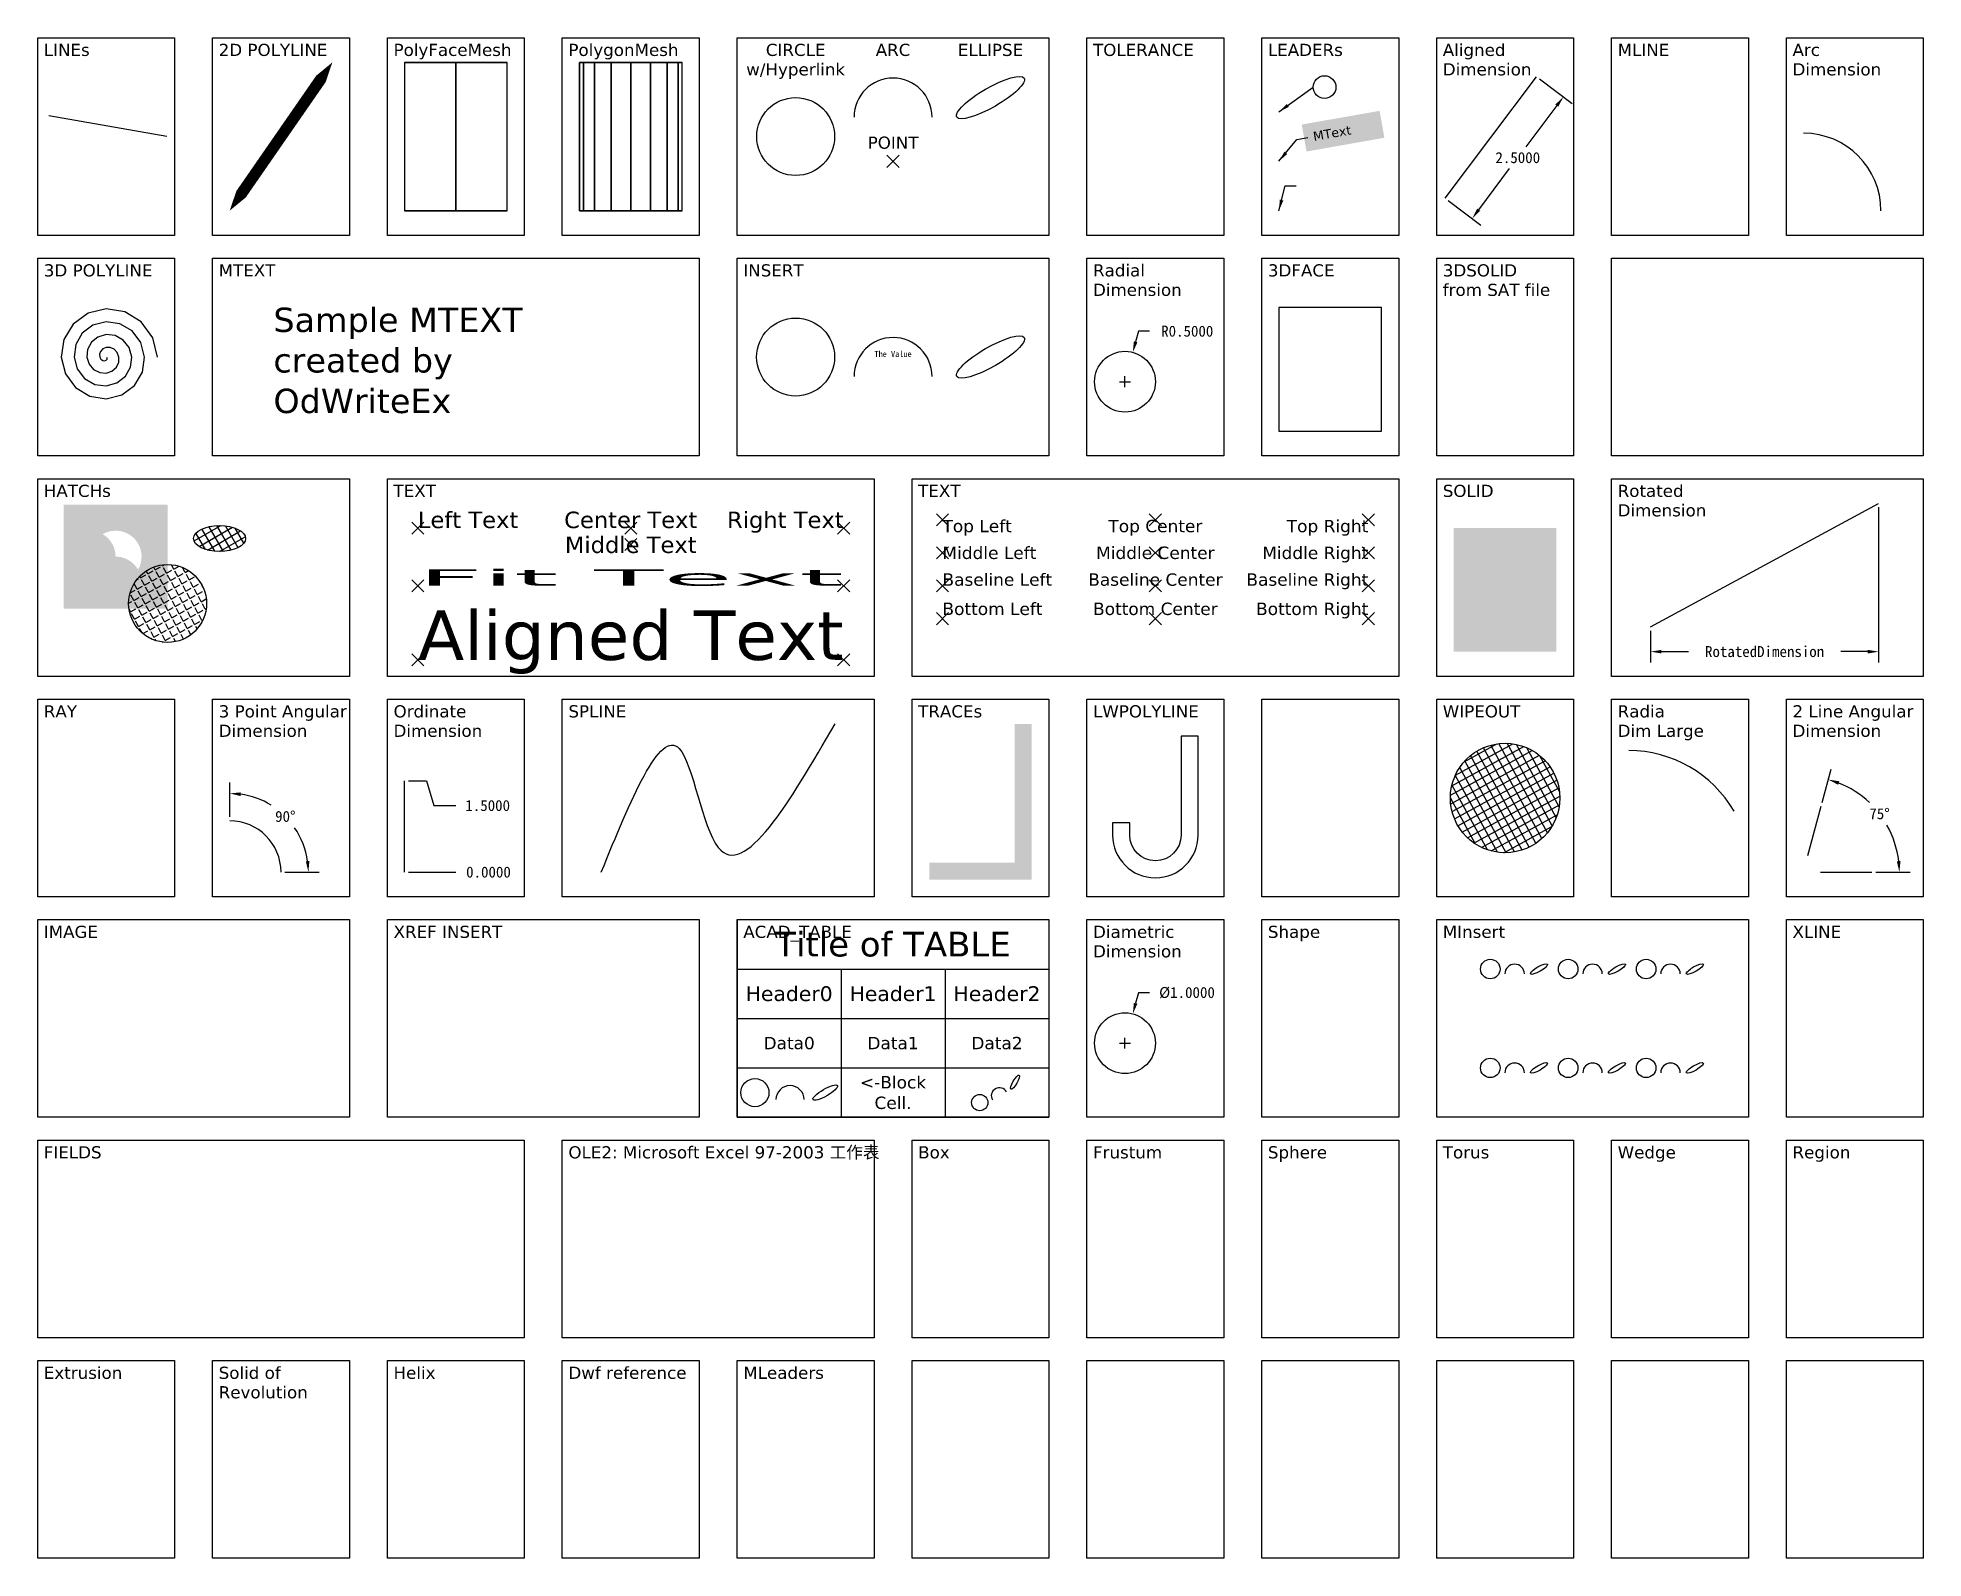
# Model space of a CAD drawing. Header units: inches. Extents: x 0 to 31, y 0 to 25.
import ezdxf
from ezdxf.enums import TextEntityAlignment as Align

# ---------------------------------------------------------------- set-up
doc = ezdxf.new("R2010")
doc.units = ezdxf.units.IN
doc.header["$MEASUREMENT"] = 0
doc.header["$PDMODE"] = 3
doc.header["$PDSIZE"] = 0.1
doc.layers.add('Oda Layer 1', color=1, linetype='Continuous')
doc.styles.add('OdaTtfStyle', font='VERDANA.TTF')
doc.dimstyles.new('OdaDimStyle', dxfattribs={"dimtxt": 0.18, "dimasz": 0.18, "dimexe": 0.18, "dimexo": 0.0625, "dimgap": 0.09, "dimtad": 0, "dimtih": 1, "dimtoh": 1, "dimdec": 4, "dimzin": 0, "dimdsep": 46, "dimtxsty": 'Standard', "dimsah": 1, "dimcen": 0.09, "dimadec": 0, "dimazin": 0, "dimtfac": 1, "dimtdec": 4, "dimtofl": 0, "dimtmove": 0, "dimatfit": 3, "dimfxl": 1, "dimtolj": 1, "dimtzin": 0, "dimarcsym": 0})
doc.dimstyles.get("Standard").update_dxf_attribs({"dimtxt": 0.18, "dimasz": 0.18, "dimexe": 0.18, "dimexo": 0.0625, "dimgap": 0.09, "dimtad": 0, "dimtih": 1, "dimtoh": 1, "dimdec": 4, "dimzin": 0, "dimdsep": 46, "dimtxsty": 'Standard', "dimcen": 0.09, "dimadec": 0, "dimazin": 0, "dimtfac": 1, "dimtdec": 4, "dimtofl": 0, "dimtmove": 0, "dimatfit": 3, "dimfxl": 1, "dimtolj": 1, "dimtzin": 0, "dimarcsym": 0})
picture_1 = doc.add_image_def('image1.jpg', size_in_pixel=(1024, 650))

# ---------------------------------------------------------------- blocks, each defined once
blk = doc.blocks.new('AnnoBlock')
blk.add_circle((0.5, 0), 0.5)
blk = doc.blocks.new('*D3')
at = {"color": 0, "lineweight": -2}
for p, q in [((24.690625, 24.321875), (25.227125, 23.9195)), ((24.975125, 23.8835), (24.468125, 23.2075)), ((23.691125, 22.1715), (24.198125, 22.8475)), ((23.190625, 22.321875), (23.727125, 21.9195))]:
    blk.add_line(p, q, dxfattribs=at)
at = {"color": 0}
for points in [[(24.999125, 23.8655), (24.951125, 23.9015), (25.083125, 24.0275)], [(23.667125, 22.1895), (23.715125, 22.1535), (23.583125, 22.0275)]]:
    blk.add_solid(points, dxfattribs=at)
at = {"layer": 'Defpoints', "color": 0}
for p in [(24.640625, 24.359375), (25.083125, 24.0275), (23.140625, 22.359375)]:
    blk.add_point(p, dxfattribs=at)
at = {"color": 0, "insert": (24.333125, 23.0275), "char_height": 0.18, "attachment_point": 5}
blk.add_mtext('\\A1;2.5000', dxfattribs=at)
blk = doc.blocks.new('OdaBlock1')
blk.add_circle((-1.602, 0), 0.641)
blk.add_arc((0, -0.32), 0.641, 0, 180)
blk.add_ellipse((1.602, 0), major_axis=(0.555, 0.32), ratio=0.25)
blk.add_attdef('Oda_ATT', text='', height=0.1).set_placement((0, 0), align=Align.CENTER)
blk = doc.blocks.new('*D5')
at = {"color": 0, "lineweight": -2}
for p, q in [((18.098, 20.174), (18.051, 20.001)), ((18.278, 20.174), (18.098, 20.174)), ((17.785, 19.344), (17.965, 19.344)), ((17.875, 19.254), (17.875, 19.434))]:
    blk.add_line(p, q, dxfattribs=at)
at = {"color": 0}
blk.add_solid([(18.022, 20.008), (18.08, 19.993), (18.004, 19.827)], dxfattribs=at)
at = {"layer": 'Defpoints', "color": 0}
for p in [(18.004, 19.827), (17.875, 19.344)]:
    blk.add_point(p, dxfattribs=at)
at = {"color": 0, "insert": (18.899, 20.174), "char_height": 0.18, "attachment_point": 5}
blk.add_mtext('\\A1;R0.5000', dxfattribs=at)
blk = doc.blocks.new('*D6')
at = {"color": 0, "lineweight": -2}
for p, q in [((30.266, 17.281), (30.266, 14.726)), ((26.516, 15.25), (26.516, 14.726)), ((26.696, 14.906), (27.139, 14.906)), ((30.086, 14.906), (29.642, 14.906))]:
    blk.add_line(p, q, dxfattribs=at)
at = {"color": 0}
for points in [[(26.696, 14.936), (26.696, 14.876), (26.516, 14.906)], [(30.086, 14.876), (30.086, 14.936), (30.266, 14.906)]]:
    blk.add_solid(points, dxfattribs=at)
at = {"layer": 'Defpoints', "color": 0}
for p in [(30.266, 17.344), (26.516, 15.312), (30.266, 14.906)]:
    blk.add_point(p, dxfattribs=at)
at = {"color": 0, "insert": (28.391, 14.906), "char_height": 0.18, "attachment_point": 5}
blk.add_mtext('\\A1;RotatedDimension', dxfattribs=at)
blk = doc.blocks.new('*D7')
at = {"color": 0, "lineweight": -2}
for p, q in [((3.156, 12.188), (3.156, 12.755)), ((4.062, 11.281), (4.63, 11.281))]:
    blk.add_line(p, q, dxfattribs=at)
for start, end in [(58.1627, 82.022), (7.978, 34.3789)]:
    blk.add_arc((3.156, 11.281), 1.294, start, end, dxfattribs=at)
at = {"color": 0}
for points in [[(3.338, 12.592), (3.334, 12.533), (3.156, 12.575)], [(4.408, 11.459), (4.467, 11.463), (4.45, 11.281)]]:
    blk.add_solid(points, dxfattribs=at)
at = {"layer": 'Defpoints', "color": 0}
for p in [(3.156, 12.125), (3.156, 11.281), (4, 11.281), (4.45, 11.281)]:
    blk.add_point(p, dxfattribs=at)
at = {"color": 0, "insert": (4.071, 12.196), "char_height": 0.18, "attachment_point": 5}
blk.add_mtext('\\A1;90%%d', dxfattribs=at)
blk = doc.blocks.new('*D8')
at = {"color": 0, "lineweight": -2}
for p, q in [((6.094, 11.281), (6.391, 11.281)), ((6.391, 11.281), (6.515, 11.281)), ((6.515, 11.281), (6.875, 11.281))]:
    blk.add_line(p, q, dxfattribs=at)
at = {"layer": 'Defpoints', "color": 0}
for p in [(6.031, 11.281), (6.031, 11.281), (6.875, 11.281)]:
    blk.add_point(p, dxfattribs=at)
at = {"color": 0, "insert": (7.411, 11.281), "char_height": 0.18, "attachment_point": 5}
blk.add_mtext('\\A1;0.0000', dxfattribs=at)
blk = doc.blocks.new('*D9')
at = {"color": 0, "lineweight": -2}
for p, q in [((6.094, 12.781), (6.391, 12.781)), ((6.391, 12.781), (6.515, 12.375)), ((6.515, 12.375), (6.875, 12.375))]:
    blk.add_line(p, q, dxfattribs=at)
at = {"layer": 'Defpoints', "color": 0}
for p in [(6.031, 12.781), (6.875, 12.375), (6.031, 11.281)]:
    blk.add_point(p, dxfattribs=at)
at = {"color": 0, "insert": (7.398, 12.375), "char_height": 0.18, "attachment_point": 5}
blk.add_mtext('\\A1;1.5000', dxfattribs=at)
blk = doc.blocks.new('*D11')
at = {"color": 0, "lineweight": -2}
for p, q in [((29.339, 12.428), (29.485, 12.976)), ((30.219, 11.281), (30.786, 11.281))]:
    blk.add_line(p, q, dxfattribs=at)
for start, end in [(46.5328, 68.4483), (6.5517, 29.456)]:
    blk.add_arc((29.031, 11.281), 1.575, start, end, dxfattribs=at)
at = {"color": 0}
for points in [[(29.619, 12.775), (29.6, 12.718), (29.439, 12.803)], [(30.566, 11.459), (30.626, 11.463), (30.606, 11.281)]]:
    blk.add_solid(points, dxfattribs=at)
at = {"layer": 'Defpoints', "color": 0}
for p in [(29.322, 12.368), (30.281, 12.24), (29.104, 11.553), (29.312, 11.281), (30.156, 11.281)]:
    blk.add_point(p, dxfattribs=at)
at = {"color": 0, "insert": (30.281, 12.24), "char_height": 0.18, "attachment_point": 5}
blk.add_mtext('\\A1;75%%d', dxfattribs=at)
blk = doc.blocks.new('*T14')
at = {"color": 0, "lineweight": -2}
for p, q in [((0, 0), (1.708, 0)), ((0, 0), (0, -0.812)), ((1.708, 0), (3.417, 0)), ((3.417, 0), (5.125, 0)), ((5.125, 0), (5.125, -0.812)), ((0, -0.812), (1.708, -0.812)), ((0, -0.812), (0, -1.625)), ((1.708, -0.812), (3.417, -0.812)), ((1.708, -0.812), (1.708, -1.625)), ((3.417, -0.812), (5.125, -0.812)), ((3.417, -0.812), (3.417, -1.625)), ((5.125, -0.812), (5.125, -1.625)), ((0, -1.625), (1.708, -1.625)), ((0, -1.625), (0, -2.438)), ((1.708, -1.625), (3.417, -1.625)), ((1.708, -1.625), (1.708, -2.438)), ((3.417, -1.625), (5.125, -1.625)), ((3.417, -1.625), (3.417, -2.438)), ((5.125, -1.625), (5.125, -2.438)), ((0, -2.438), (1.708, -2.438)), ((0, -2.438), (0, -3.25)), ((1.708, -2.438), (3.417, -2.438)), ((1.708, -2.438), (1.708, -3.25)), ((3.417, -2.438), (5.125, -2.438)), ((3.417, -2.438), (3.417, -3.25)), ((5.125, -2.438), (5.125, -3.25)), ((0, -3.25), (1.708, -3.25)), ((1.708, -3.25), (3.417, -3.25)), ((3.417, -3.25), (5.125, -3.25))]:
    blk.add_line(p, q, dxfattribs=at)
at = {"color": 0, "xscale": 0.3606326681448633, "yscale": 0.3606326681448633, "zscale": 0.3606326681448633}
blk.add_blockref('OdaBlock1', (0.869, -2.844), dxfattribs=at)
at = {"color": 0, "xscale": 0.2091043593523469, "yscale": 0.2091043593523469, "zscale": 0.2091043593523469, "rotation": 30}
blk.add_blockref('OdaBlock1', (4.278, -2.84), dxfattribs=at)
at = {"color": 0, "attachment_point": 5, "style": 'OdaTtfStyle'}
for s, insert, char_height, width in [('Title of TABLE', (2.562, -0.406), 0.40625, 5.005), ('Header0', (0.854, -1.219), 0.2437, 1.58833), ('Header1', (2.562, -1.219), 0.2437, 1.58833), ('Header2', (4.271, -1.219), 0.2437, 1.58833), ('Data0', (0.854, -2.031), 0.2031, 1.58833), ('Data1', (2.562, -2.031), 0.2031, 1.58833), ('Data2', (4.271, -2.031), 0.2031, 1.58833), ('<-Block Cell.', (2.562, -2.844), 0.20312, 1.58833)]:
    blk.add_mtext(s, dxfattribs=dict(at, insert=insert, char_height=char_height, width=width))
blk = doc.blocks.new('*D15')
at = {"color": 0, "lineweight": -2}
for p, q in [((18.098, 9.299), (18.051, 9.126)), ((18.278, 9.299), (18.098, 9.299)), ((17.785, 8.469), (17.965, 8.469)), ((17.875, 8.379), (17.875, 8.559))]:
    blk.add_line(p, q, dxfattribs=at)
at = {"color": 0}
blk.add_solid([(18.022, 9.133), (18.08, 9.118), (18.004, 8.952)], dxfattribs=at)
at = {"layer": 'Defpoints', "color": 0}
for p in [(18.004, 8.952), (17.746, 7.986)]:
    blk.add_point(p, dxfattribs=at)
at = {"color": 0, "insert": (18.895, 9.299), "char_height": 0.18, "attachment_point": 5}
blk.add_mtext('\\A1;%%c1.0000', dxfattribs=at)

msp = doc.modelspace()

# ---------------------------------------------------------------- hatches: boundary and pattern name
h = msp.add_hatch(color=256)
h.paths.add_polyline_path([(0.42708, 17.32292), (2.13542, 17.32292), (2.13542, 15.61458), (0.42708, 15.61458)])
edge = h.paths.add_edge_path(flags=0)
edge.add_arc((1.28125, 16.46875), 0.42708, 0, 360)
at = {"true_color": 0xff0000}
h = msp.add_hatch(color=1, dxfattribs=at)
edge = h.paths.add_edge_path(flags=0)
edge.add_arc((0.85417, 16.46875), 0.42708, 0, 360)
h = msp.add_hatch()
h.set_pattern_fill('_USER', color=256, scale=0.12, angle=30, style=0, double=1, pattern_type=0)
h.set_pattern_definition([(30, (0, 0), (-0.06, 0.10392305), []), (120, (0, 0), (-0.10392305, -0.06), [])])
edge = h.paths.add_edge_path(flags=0)
edge.add_ellipse((2.98958, 16.76562), major_axis=(0.42708, 0), ratio=0.5, start_angle=0, end_angle=360)
at = {"true_color": 0x00ff00}
h = msp.add_hatch(color=3, dxfattribs=at)
edge = h.paths.add_edge_path(flags=0)
edge.add_arc((1.28125, 16.04167), 0.42708, 0, 360)
h = msp.add_hatch()
h.set_pattern_fill('ANGLE', color=256, scale=0.5, angle=28.64789, style=0)
h.set_pattern_definition([(28.6479, (0, 0), (-0.065921, 0.1206676), [0.1, -0.0375]), (118.6479, (0, 0), (-0.1206676, -0.065921), [0.1, -0.0375])])
edge = h.paths.add_edge_path(flags=0)
edge.add_arc((2.13542, 15.69792), 0.64062, 0, 360)
h = msp.add_hatch()
h.set_pattern_fill('_USER', color=256, scale=0.125, angle=28.64789, style=0, double=1, pattern_type=0)
h.set_pattern_definition([(28.6479, (0, 0), (-0.0599282, 0.1096978), []), (118.6479, (0, 0), (-0.1096978, -0.0599282), [])])
edge = h.paths.add_edge_path(flags=0)
edge.add_arc((24.125, 12.5), 0.9, 0, 360)

# ---------------------------------------------------------------- linework, layer by layer
for p, q in [((23.14062, 22.35938), (24.64062, 24.35938)), ((2.125, 23.375), (0.18531, 23.71702)), ((2.125, 23.375), (0.18531, 23.71702)), ((2.125, 23.375), (0.18531, 23.71702)), ((2.125, 23.375), (0.18531, 23.71702)), ((2.125, 23.375), (0.18531, 23.71702)), ((2.125, 23.375), (0.18531, 23.71702)), ((2.125, 23.375), (0.18531, 23.71702)), ((2.125, 23.375), (0.18531, 23.71702)), ((2.125, 23.375), (0.18531, 23.71702)), ((2.125, 23.375), (0.18531, 23.71702)), ((2.125, 23.375), (0.18531, 23.71702)), ((2.125, 23.375), (0.18531, 23.71702)), ((26.51562, 15.3125), (30.26562, 17.34375)), ((6.03125, 11.28125), (6.03125, 12.78125)), ((29.10404, 11.55292), (29.32242, 12.36792)), ((29.3125, 11.28125), (30.15625, 11.28125))]:
    msp.add_line(p, q)
msp.add_lwpolyline([(3.15625, 22.15625, 0, 0.5625, 0), (3.71875, 22.96875, 0.1875, 0.1875, 0), (4.28125, 23.78125, 0.5625, 0, 0), (4.84375, 24.59375, 0, 0, 0)], format="xyseb")
msp.add_lwpolyline([(17.67188, 12.09375), (17.67188, 11.89062, 1), (19.07812, 11.89062), (19.07812, 13.51562), (18.79688, 13.51562), (18.79688, 11.89062, -1), (17.95312, 11.89062), (17.95312, 12.09375)], format="xyb", close=True)
msp.add_polyline3d([(1.96875, 19.75, 0), (1.89234, 20.06784, 0.02637), (1.70298, 20.32798, 0.05273), (1.43275, 20.49298, 0.0791), (1.125, 20.54102, 0.10547), (0.82734, 20.46862, 0.13184), (0.58431, 20.29069, 0.1582), (0.43074, 20.03757, 0.18457), (0.38672, 19.75, 0.21094), (0.4551, 19.47252, 0.2373), (0.6216, 19.2466, 0.26367), (0.85761, 19.10446, 0.29004), (1.125, 19.06445, 0.31641), (1.3823, 19.12882, 0.34277), (1.59111, 19.28389, 0.36914), (1.72182, 19.50279, 0.39551), (1.75781, 19.75, 0.42188), (1.69746, 19.98712, 0.44824), (1.55382, 20.17882, 0.47461), (1.35203, 20.2981, 0.50098), (1.125, 20.33008, 0.52734), (0.90806, 20.27374, 0.55371), (0.73347, 20.14153, 0.58008), (0.62562, 19.95685, 0.60645), (0.59766, 19.75, 0.63281), (0.64998, 19.55324, 0.65918), (0.77076, 19.39576, 0.68555), (0.93833, 19.29934, 0.71191), (1.125, 19.27539, 0.73828), (1.30158, 19.3237, 0.76465), (1.44196, 19.43304, 0.79102), (1.52694, 19.58351, 0.81738), (1.54688, 19.75, 0.84375), (1.50258, 19.9064, 0.87012), (1.40467, 20.02967, 0.89648), (1.27131, 20.10322, 0.92285), (1.125, 20.11914, 0.94922), (0.98878, 20.07886, 0.97559), (0.88262, 19.99238, 1.00195), (0.8205, 19.87613, 1.02832), (0.80859, 19.75, 1.05469), (0.84486, 19.63396, 1.08105), (0.91991, 19.54491, 1.10742), (1.01905, 19.49422, 1.13379), (1.125, 19.48633, 1.16016), (1.22086, 19.51858, 1.18652), (1.2928, 19.5822, 1.21289), (1.33206, 19.66423, 1.23926), (1.33594, 19.75, 1.26562), (1.3077, 19.82568, 1.29199), (1.25551, 19.88051, 1.31836), (1.19059, 19.90834, 1.34473), (1.125, 19.9082, 1.37109), (1.0695, 19.88398, 1.39746), (1.03178, 19.84322, 1.42383), (1.01538, 19.79541, 1.4502), (1.01953, 19.75, 1.47656), (1.03974, 19.71468, 1.50293), (1.06907, 19.69407, 1.5293), (1.09977, 19.6891, 1.55566), (1.125, 19.69727, 1.58203), (1.14014, 19.71346, 1.6084), (1.14364, 19.73136, 1.63477), (1.13718, 19.74495, 1.66113)])
for centre, radius in [((12.46094, 23.375), 0.64062), ((17.875, 19.34375), 0.5), ((2.13542, 15.69792), 0.64062), ((24.125, 12.5), 0.9), ((17.875, 8.46875), 0.5)]:
    msp.add_circle(centre, radius)
for centre, radius, start, end in [((14.0625, 23.69531), 0.64062, 0, 180), ((29.03125, 22.15625), 1.27324, 0, 90), ((26.15625, 11.28125), 2, 30, 90), ((3.15625, 11.28125), 0.84375, 0, 90)]:
    msp.add_arc(centre, radius, start, end)
for centre, major_axis, ratio in [((15.66406, 24.01562), (0.5548, 0.32031), 0.25), ((2.98958, 16.76562), (0.42708, 0), 0.5)]:
    msp.add_ellipse(centre, major_axis=major_axis, ratio=ratio)
at = {"end_tangent": (1, 0)}
msp.add_spline([(9.26562, 11.28125), (10.54688, 13.3125), (11.1875, 11.6875), (13.10938, 13.71875)], degree=3, dxfattribs=at)
msp.add_point((14.0625, 22.96875))
msp.add_solid([(23.28125, 14.90625), (24.96875, 14.90625), (23.28125, 16.9375), (24.96875, 16.9375)])
for points in [[(16.0625, 11.4375), (16.34375, 11.15625), (16.0625, 13.71875), (16.34375, 13.71875)], [(14.65625, 11.4375), (14.65625, 11.15625), (16.0625, 11.4375), (16.34375, 11.15625)]]:
    msp.add_trace(points)
msp.add_3dface([(20.40625, 18.53125), (22.09375, 18.53125), (22.09375, 20.5625), (20.40625, 20.5625)])
at = {"layer": 'Oda Layer 1', "color": 5}
for points in [[(0, 25), (2.25, 25), (2.25, 21.75), (0, 21.75)], [(2.875, 25), (5.125, 25), (5.125, 21.75), (2.875, 21.75)], [(5.75, 25), (8, 25), (8, 21.75), (5.75, 21.75)], [(8.625, 25), (10.875, 25), (10.875, 21.75), (8.625, 21.75)], [(11.5, 25), (16.625, 25), (16.625, 21.75), (11.5, 21.75)], [(17.25, 25), (19.5, 25), (19.5, 21.75), (17.25, 21.75)], [(20.125, 25), (22.375, 25), (22.375, 21.75), (20.125, 21.75)], [(23, 25), (25.25, 25), (25.25, 21.75), (23, 21.75)], [(25.875, 25), (28.125, 25), (28.125, 21.75), (25.875, 21.75)], [(28.75, 25), (31, 25), (31, 21.75), (28.75, 21.75)], [(0, 21.375), (2.25, 21.375), (2.25, 18.125), (0, 18.125)], [(2.875, 21.375), (10.875, 21.375), (10.875, 18.125), (2.875, 18.125)], [(11.5, 21.375), (16.625, 21.375), (16.625, 18.125), (11.5, 18.125)], [(17.25, 21.375), (19.5, 21.375), (19.5, 18.125), (17.25, 18.125)], [(20.125, 21.375), (22.375, 21.375), (22.375, 18.125), (20.125, 18.125)], [(23, 21.375), (25.25, 21.375), (25.25, 18.125), (23, 18.125)], [(25.875, 21.375), (31, 21.375), (31, 18.125), (25.875, 18.125)], [(0, 17.75), (5.125, 17.75), (5.125, 14.5), (0, 14.5)], [(5.75, 17.75), (13.75, 17.75), (13.75, 14.5), (5.75, 14.5)], [(14.375, 17.75), (22.375, 17.75), (22.375, 14.5), (14.375, 14.5)], [(23, 17.75), (25.25, 17.75), (25.25, 14.5), (23, 14.5)], [(25.875, 17.75), (31, 17.75), (31, 14.5), (25.875, 14.5)], [(0, 14.125), (2.25, 14.125), (2.25, 10.875), (0, 10.875)], [(2.875, 14.125), (5.125, 14.125), (5.125, 10.875), (2.875, 10.875)], [(5.75, 14.125), (8, 14.125), (8, 10.875), (5.75, 10.875)], [(8.625, 14.125), (13.75, 14.125), (13.75, 10.875), (8.625, 10.875)], [(14.375, 14.125), (16.625, 14.125), (16.625, 10.875), (14.375, 10.875)], [(17.25, 14.125), (19.5, 14.125), (19.5, 10.875), (17.25, 10.875)], [(20.125, 14.125), (22.375, 14.125), (22.375, 10.875), (20.125, 10.875)], [(23, 14.125), (25.25, 14.125), (25.25, 10.875), (23, 10.875)], [(25.875, 14.125), (28.125, 14.125), (28.125, 10.875), (25.875, 10.875)], [(28.75, 14.125), (31, 14.125), (31, 10.875), (28.75, 10.875)], [(0, 10.5), (5.125, 10.5), (5.125, 7.25), (0, 7.25)], [(5.75, 10.5), (10.875, 10.5), (10.875, 7.25), (5.75, 7.25)], [(11.5, 10.5), (16.625, 10.5), (16.625, 7.25), (11.5, 7.25)], [(17.25, 10.5), (19.5, 10.5), (19.5, 7.25), (17.25, 7.25)], [(20.125, 10.5), (22.375, 10.5), (22.375, 7.25), (20.125, 7.25)], [(23, 10.5), (28.125, 10.5), (28.125, 7.25), (23, 7.25)], [(28.75, 10.5), (31, 10.5), (31, 7.25), (28.75, 7.25)], [(0, 6.875), (8, 6.875), (8, 3.625), (0, 3.625)], [(8.625, 6.875), (13.75, 6.875), (13.75, 3.625), (8.625, 3.625)], [(14.375, 6.875), (16.625, 6.875), (16.625, 3.625), (14.375, 3.625)], [(17.25, 6.875), (19.5, 6.875), (19.5, 3.625), (17.25, 3.625)], [(20.125, 6.875), (22.375, 6.875), (22.375, 3.625), (20.125, 3.625)], [(23, 6.875), (25.25, 6.875), (25.25, 3.625), (23, 3.625)], [(25.875, 6.875), (28.125, 6.875), (28.125, 3.625), (25.875, 3.625)], [(28.75, 6.875), (31, 6.875), (31, 3.625), (28.75, 3.625)], [(0, 3.25), (2.25, 3.25), (2.25, 0), (0, 0)], [(2.875, 3.25), (5.125, 3.25), (5.125, 0), (2.875, 0)], [(5.75, 3.25), (8, 3.25), (8, 0), (5.75, 0)], [(8.625, 3.25), (10.875, 3.25), (10.875, 0), (8.625, 0)], [(11.5, 3.25), (13.75, 3.25), (13.75, 0), (11.5, 0)], [(14.375, 3.25), (16.625, 3.25), (16.625, 0), (14.375, 0)], [(17.25, 3.25), (19.5, 3.25), (19.5, 0), (17.25, 0)], [(20.125, 3.25), (22.375, 3.25), (22.375, 0), (20.125, 0)], [(23, 3.25), (25.25, 3.25), (25.25, 0), (23, 0)], [(25.875, 3.25), (28.125, 3.25), (28.125, 0), (25.875, 0)], [(28.75, 3.25), (31, 3.25), (31, 0), (28.75, 0)]]:
    msp.add_lwpolyline(points, close=True, dxfattribs=at)
at = {"layer": 'Oda Layer 1'}
for p in [(14.875, 17.07292), (18.375, 17.07292), (21.875, 17.07292), (6.25, 16.9375), (9.75, 16.9375), (9.75, 16.66667), (13.25, 16.9375), (14.875, 16.53125), (18.375, 16.53125), (21.875, 16.53125), (6.25, 15.98958), (13.25, 15.98958), (14.875, 15.98958), (18.375, 15.98958), (21.875, 15.98958), (14.875, 15.44792), (18.375, 15.44792), (21.875, 15.44792), (6.25, 14.77083), (13.25, 14.77083)]:
    msp.add_point(p, dxfattribs=at)

# ---------------------------------------------------------------- block references
at = {"xscale": 0.375, "yscale": 0.375, "zscale": 0.375}
msp.add_blockref('AnnoBlock', (20.96875, 24.1875), dxfattribs=at)
ref = msp.add_blockref('OdaBlock1', (14.0625, 19.75))
ref.add_attrib('', 'The Value', dxfattribs={"height": 0.1}).set_placement((14.0625, 19.75), align=Align.CENTER)
msp.add_blockref('*T14', (11.5, 10.5))
at = {"xscale": 0.25, "yscale": 0.25, "zscale": 0.25, "row_count": 2, "column_count": 3, "row_spacing": 1.625, "column_spacing": 1.28125}
msp.add_blockref('OdaBlock1', (24.28125, 8.0625), dxfattribs=at)

# ---------------------------------------------------------------- texts
at = {"style": 'OdaTtfStyle'}
for s, height, p in [('Left Text', 0.270833, (6.25, 16.9375)), ('Baseline Left', 0.203125, (14.875, 15.98958))]:
    msp.add_text(s, height=height, dxfattribs=at).set_placement(p)
for s, height, p in [('Center Text', 0.2708333, (9.75, 16.9375)), ('Baseline Center', 0.203125, (18.375, 15.98958))]:
    msp.add_text(s, height=height, dxfattribs=at).set_placement(p, align=Align.CENTER)
for s, height, p in [('Right Text', 0.270833, (13.25, 16.9375)), ('Baseline Right', 0.203125, (21.875, 15.98958))]:
    msp.add_text(s, height=height, dxfattribs=at).set_placement(p, align=Align.RIGHT)
msp.add_text('Top Left', height=0.203125, dxfattribs=at).set_placement((14.875, 17.07292), align=Align.TOP_LEFT)
msp.add_text('Top Center', height=0.203125, dxfattribs=at).set_placement((18.375, 17.07292), align=Align.TOP_CENTER)
msp.add_text('Top Right', height=0.203125, dxfattribs=at).set_placement((21.875, 17.07292), align=Align.TOP_RIGHT)
msp.add_text('Middle Text', height=0.2708333, dxfattribs=at).set_placement((9.75, 16.66667), align=Align.MIDDLE)
msp.add_text('Middle Left', height=0.203125, dxfattribs=at).set_placement((14.875, 16.53125), align=Align.MIDDLE_LEFT)
msp.add_text('Middle Center', height=0.203125, dxfattribs=at).set_placement((18.375, 16.53125), align=Align.MIDDLE_CENTER)
msp.add_text('Middle Right', height=0.203125, dxfattribs=at).set_placement((21.875, 16.53125), align=Align.MIDDLE_RIGHT)
at = {"style": 'OdaTtfStyle', "width": 4.957068}
msp.add_text('Fit Text', height=0.270833, dxfattribs=at).set_placement((6.25, 15.98958), (13.25, 15.98958), align=Align.FIT)
at = {"style": 'OdaTtfStyle'}
msp.add_text('Aligned Text', height=0.8137642, dxfattribs=at).set_placement((6.25, 14.77083), (13.25, 14.77083), align=Align.ALIGNED)
msp.add_text('Bottom Left', height=0.203125, dxfattribs=at).set_placement((14.875, 15.44792), align=Align.BOTTOM_LEFT)
msp.add_text('Bottom Center', height=0.203125, dxfattribs=at).set_placement((18.375, 15.44792), align=Align.BOTTOM_CENTER)
msp.add_text('Bottom Right', height=0.203125, dxfattribs=at).set_placement((21.875, 15.44792), align=Align.BOTTOM_RIGHT)
at = {"insert": (20.96875, 23.375), "char_height": 0.15, "width": 1, "attachment_point": 4, "rotation": 10, "style": 'OdaTtfStyle', "bg_fill": 1, "box_fill_scale": 2, "bg_fill_color": 2, "bg_fill_true_color": 16776960, "bg_fill_transparency": 0}
msp.add_mtext('MText', dxfattribs=at)
at = {"insert": (3.875, 20.5625), "char_height": 0.4, "width": 6, "attachment_point": 1, "style": 'OdaTtfStyle'}
msp.add_mtext('Sample {\\C1;MTEXT} created by {\\C5;OdWriteEx}', dxfattribs=at)
at = {"layer": 'Oda Layer 1', "style": 'OdaTtfStyle'}
for s, p in [('LINEs', (0.1, 24.9)), ('2D POLYLINE', (2.975, 24.9)), ('PolyFaceMesh', (5.85, 24.9)), ('PolygonMesh', (8.725, 24.9)), ('TOLERANCE', (17.35, 24.9)), ('LEADERs', (20.225, 24.9)), ('Aligned', (23.1, 24.9)), ('MLINE', (25.975, 24.9)), ('Arc', (28.85, 24.9)), ('Dimension', (23.1, 24.58)), ('Dimension', (28.85, 24.58)), ('3D POLYLINE', (0.1, 21.275)), ('MTEXT', (2.975, 21.275)), ('INSERT', (11.6, 21.275)), ('Radial', (17.35, 21.275)), ('3DFACE', (20.225, 21.275)), ('3DSOLID', (23.1, 21.275)), ('Dimension', (17.35, 20.955)), ('from SAT file', (23.1, 20.955)), ('HATCHs', (0.1, 17.65)), ('TEXT', (5.85, 17.65)), ('TEXT', (14.475, 17.65)), ('SOLID', (23.1, 17.65)), ('Rotated', (25.975, 17.65)), ('Dimension', (25.975, 17.33)), ('RAY', (0.1, 14.025)), ('3 Point Angular', (2.975, 14.025)), ('Ordinate', (5.85, 14.025)), ('SPLINE', (8.725, 14.025)), ('TRACEs', (14.475, 14.025)), ('LWPOLYLINE', (17.35, 14.025)), ('WIPEOUT', (23.1, 14.025)), ('Radia', (25.975, 14.025)), ('2 Line Angular', (28.85, 14.025)), ('Dimension', (2.975, 13.705)), ('Dimension', (5.85, 13.705)), ('Dim Large', (25.975, 13.705)), ('Dimension', (28.85, 13.705)), ('IMAGE', (0.1, 10.4)), ('XREF INSERT', (5.85, 10.4)), ('ACAD_TABLE', (11.6, 10.4)), ('Diametric', (17.35, 10.4)), ('Shape', (20.225, 10.4)), ('MInsert', (23.1, 10.4)), ('XLINE', (28.85, 10.4)), ('Dimension', (17.35, 10.08)), ('FIELDS', (0.1, 6.775)), ('OLE2: Microsoft Excel 97-2003 工作表', (8.725, 6.775)), ('Box', (14.475, 6.775)), ('Frustum', (17.35, 6.775)), ('Sphere', (20.225, 6.775)), ('Torus', (23.1, 6.775)), ('Wedge', (25.975, 6.775)), ('Region', (28.85, 6.775)), ('Extrusion', (0.1, 3.15)), ('Solid of', (2.975, 3.15)), ('Helix', (5.85, 3.15)), ('Dwf reference', (8.725, 3.15)), ('MLeaders', (11.6, 3.15)), ('Revolution', (2.975, 2.83))]:
    msp.add_text(s, height=0.2, dxfattribs=at).set_placement(p, align=Align.TOP_LEFT)
for s, p in [('CIRCLE', (12.46094, 24.9)), ('ARC', (14.0625, 24.9)), ('ELLIPSE', (15.66406, 24.9)), ('w/Hyperlink', (12.46094, 24.58)), ('POINT', (14.0625, 23.375))]:
    msp.add_text(s, height=0.2, dxfattribs=at).set_placement(p, align=Align.TOP_CENTER)

# ---------------------------------------------------------------- dimensions: what is measured, and where the dimension line sits
dim = msp.add_aligned_dim(p1=(23.14062, 22.35938), p2=(24.64062, 24.35938), distance=-0.55312, dimstyle='OdaDimStyle')
dim.commit()
dim.dimension.update_dxf_attribs({"geometry": '*D3', "text_midpoint": (24.33312, 23.0275)})
dim = msp.add_radius_dim(center=(17.875, 19.34375), mpoint=(18.00441, 19.82671), dimstyle='Standard')
dim.commit()
dim.dimension.update_dxf_attribs({"geometry": '*D5', "text_midpoint": (18.89901, 20.17445), "dimtype": 164})
dim = msp.add_linear_dim(base=(30.26562, 14.90625), p1=(26.51562, 15.3125), p2=(30.26562, 17.34375), text='RotatedDimension', dimstyle='Standard')
dim.commit()
dim.dimension.update_dxf_attribs({"geometry": '*D6', "text_midpoint": (28.39062, 14.90625)})
dim = msp.add_angular_dim_3p(base=(4.45, 11.28125), center=(3.15625, 11.28125), p1=(4, 11.28125), p2=(3.15625, 12.125), dimstyle='Standard')
dim.commit()
dim.dimension.update_dxf_attribs({"geometry": '*D7', "text_midpoint": (4.07107, 12.19607)})
for feature_location, offset, picture, middle in [((6.03125, 12.78125), (0.84375, -0.40625), '*D9', (7.39786, 12.375)), ((6.03125, 11.28125), (0.84375, 0), '*D8', (7.4107142857, 11.28125))]:
    dim = msp.add_ordinate_dim(feature_location=feature_location, offset=offset, dtype=0, origin=(6.03125, 11.28125), dimstyle='Standard')
    dim.commit()
    dim.dimension.update_dxf_attribs({"geometry": picture, "text_midpoint": middle})
dim = msp.add_angular_dim_2l(base=(30.28078, 12.24005), line1=((29.3125, 11.28125), (30.15625, 11.28125)), line2=((29.10404, 11.55292), (29.32242, 12.36792)), dimstyle='Standard')
dim.commit()
dim.dimension.update_dxf_attribs({"geometry": '*D11', "text_midpoint": (30.28078, 12.24005)})
dim = msp.add_diameter_dim_2p(p1=(17.74559, 7.98579), p2=(18.00441, 8.95171), dimstyle='Standard')
dim.commit()
dim.dimension.update_dxf_attribs({"geometry": '*D15', "text_midpoint": (18.89473, 9.29945), "dimtype": 163})

# ---------------------------------------------------------------- pictures from other files: only their frames are drawn
image = msp.add_image(picture_1, insert=(0, 7.25), size_in_units=(5.125, 3.25))

# ---------------------------------------------------------------- meshes
mesh = msp.add_polyface()
corners = [(7.71875, 24.59375), (6.875, 24.59375, 1.21875), (6.03125, 24.59375), (6.03125, 22.15625), (6.875, 22.15625, 1.21875), (7.71875, 22.15625)]
mesh.append_faces([[corners[k] for k in face] for face in [(0, 1, 4, 5), (1, 2, 3, 4), (5, 4, 3), (2, 1, 0)]])
mesh = msp.add_polymesh((16, 4), dxfattribs=dict(m_close=True))
for k, corner in enumerate([(9.75, 22.15625), (10.59375, 22.15625), (10.59375, 24.59375), (9.75, 24.59375), (9.75, 22.15625), (10.52952, 22.15625, -0.32289), (10.52952, 24.59375, -0.32289), (9.75, 24.59375), (9.75, 22.15625), (10.34662, 22.15625, -0.59662), (10.34662, 24.59375, -0.59662), (9.75, 24.59375), (9.75, 22.15625), (10.07289, 22.15625, -0.77952), (10.07289, 24.59375, -0.77952), (9.75, 24.59375), (9.75, 22.15625), (9.75, 22.15625, -0.84375), (9.75, 24.59375, -0.84375), (9.75, 24.59375), (9.75, 22.15625), (9.42711, 22.15625, -0.77952), (9.42711, 24.59375, -0.77952), (9.75, 24.59375), (9.75, 22.15625), (9.15338, 22.15625, -0.59662), (9.15338, 24.59375, -0.59662), (9.75, 24.59375), (9.75, 22.15625), (8.97048, 22.15625, -0.32289), (8.97048, 24.59375, -0.32289), (9.75, 24.59375), (9.75, 22.15625), (8.90625, 22.15625), (8.90625, 24.59375), (9.75, 24.59375), (9.75, 22.15625), (8.97048, 22.15625, 0.32289), (8.97048, 24.59375, 0.32289), (9.75, 24.59375), (9.75, 22.15625), (9.15338, 22.15625, 0.59662), (9.15338, 24.59375, 0.59662), (9.75, 24.59375), (9.75, 22.15625), (9.42711, 22.15625, 0.77952), (9.42711, 24.59375, 0.77952), (9.75, 24.59375), (9.75, 22.15625), (9.75, 22.15625, 0.84375), (9.75, 24.59375, 0.84375), (9.75, 24.59375), (9.75, 22.15625), (10.07289, 22.15625, 0.77952), (10.07289, 24.59375, 0.77952), (9.75, 24.59375), (9.75, 22.15625), (10.34662, 22.15625, 0.59662), (10.34662, 24.59375, 0.59662), (9.75, 24.59375), (9.75, 22.15625), (10.52952, 22.15625, 0.32289), (10.52952, 24.59375, 0.32289), (9.75, 24.59375)]):
    mesh.set_mesh_vertex(divmod(k, 4), corner)

# ---------------------------------------------------------------- leaders
for points in [[(20.40625, 23.78125), (20.96875, 24.1875)], [(20.40625, 22.15625), (20.5075, 22.5625), (20.6875, 22.5625)]]:
    msp.add_leader(points, dimstyle='Standard')
at = {"annotation_type": 0, "has_hookline": 1, "hookline_direction": 0, "text_width": 0.60285, "horizontal_direction": (0.984808, 0.173648, 0)}
msp.add_leader([(20.40625, 22.96875), (20.70285, 23.32811), (20.88012, 23.35937)], dimstyle='Standard', dxfattribs=at)

doc.saveas('drawing.dxf')
